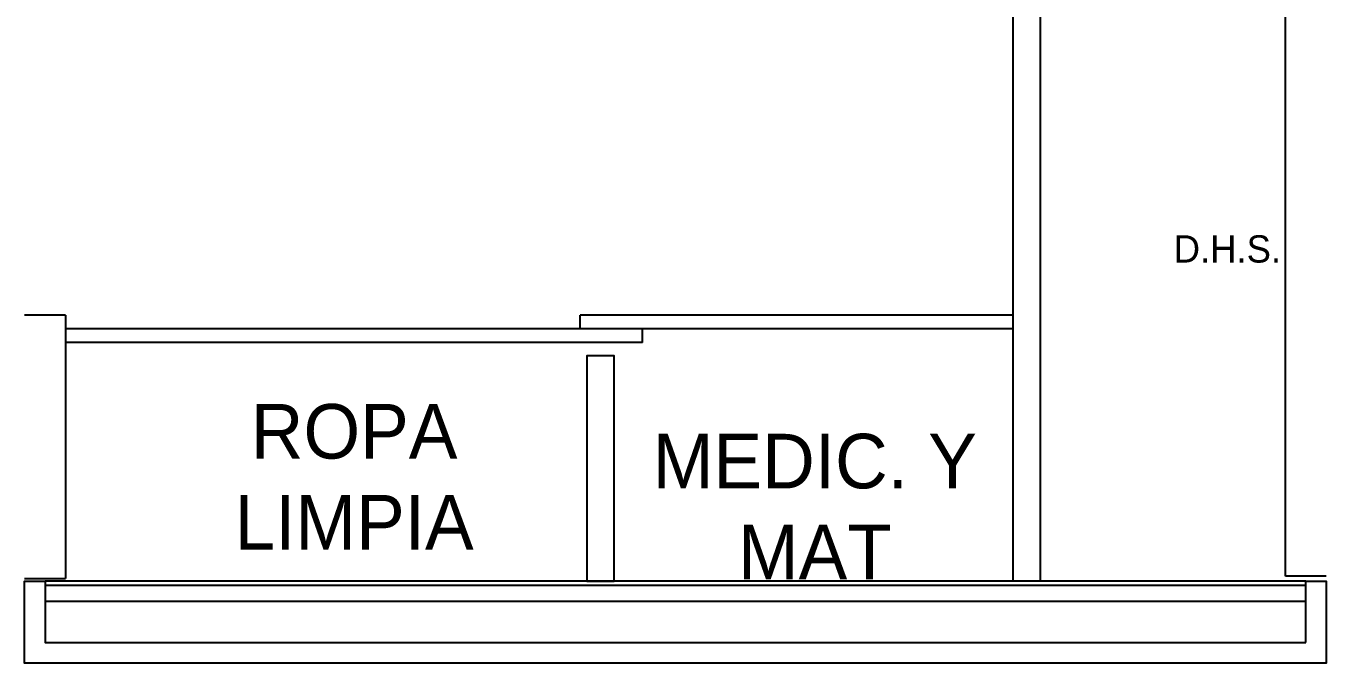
# Model space of a CAD drawing. Header units: millimetres. Extents: x 2523 to 2756, y 378 to 482.
# Drawn here: x 2687.757 to 2692.515, y 454.904 to 457.239 of the extents above; entities that cross this region are included whole.
import ezdxf

# ---------------------------------------------------------------- set-up
doc = ezdxf.new("R2010")
doc.units = ezdxf.units.MM
doc.styles.add('STYLE1', font='GOTHIC.TTF')
doc.styles.add('STYLE2', font='GOTHIC.TTF')

msp = doc.modelspace()

# ---------------------------------------------------------------- linework, layer by layer
for p, q in [((2691.377, 457.3056), (2691.377, 455.204)), ((2691.477, 457.3056), (2691.477, 455.204)), ((2692.377, 455.2222), (2692.377, 457.3055)), ((2687.902, 456.1791), (2687.752, 456.1791)), ((2687.902, 456.1791), (2687.902, 455.2136)), ((2691.3769, 456.1791), (2689.7897, 456.1791)), ((2689.7897, 456.1291), (2689.7897, 456.1791)), ((2691.3769, 456.1291), (2687.902, 456.1291)), ((2690.0183, 456.0791), (2690.0183, 456.1291)), ((2690.0183, 456.0791), (2687.902, 456.0791)), ((2687.752, 455.2136), (2687.902, 455.2136)), ((2692.527, 455.2222), (2692.377, 455.2222)), ((2692.452, 455.129), (2687.827, 455.129))]:
    msp.add_line(p, q)
for points in [[(2689.9145, 455.204), (2689.9145, 456.0302), (2689.8145, 456.0302), (2689.8145, 455.204)], [(2692.452, 454.979), (2692.452, 455.204), (2692.527, 455.204), (2692.527, 454.904), (2687.752, 454.904), (2687.752, 455.204), (2687.827, 455.204), (2687.827, 454.979)], [(2687.827, 455.189), (2692.452, 455.189), (2692.452, 455.204), (2687.827, 455.204)]]:
    msp.add_lwpolyline(points, close=True)

# ---------------------------------------------------------------- texts
for s, insert, char_height, width, attachment_point, rotation, style in [('D.H.S.', (2692.1641, 456.4213), 0.1, 2.925303, 5, 360, 'STYLE1'), ('ROPA LIMPIA', (2688.9608, 455.8535), 0.2, 1.210962, 2, 0.0012, 'STYLE2'), ('MEDIC. Y MAT', (2690.6507, 455.7443), 0.2, 1.210962, 2, 0.0012, 'STYLE2')]:
    msp.add_mtext(s, dxfattribs=dict(insert=insert, char_height=char_height, width=width, attachment_point=attachment_point, rotation=rotation, style=style))

doc.saveas('drawing.dxf')
